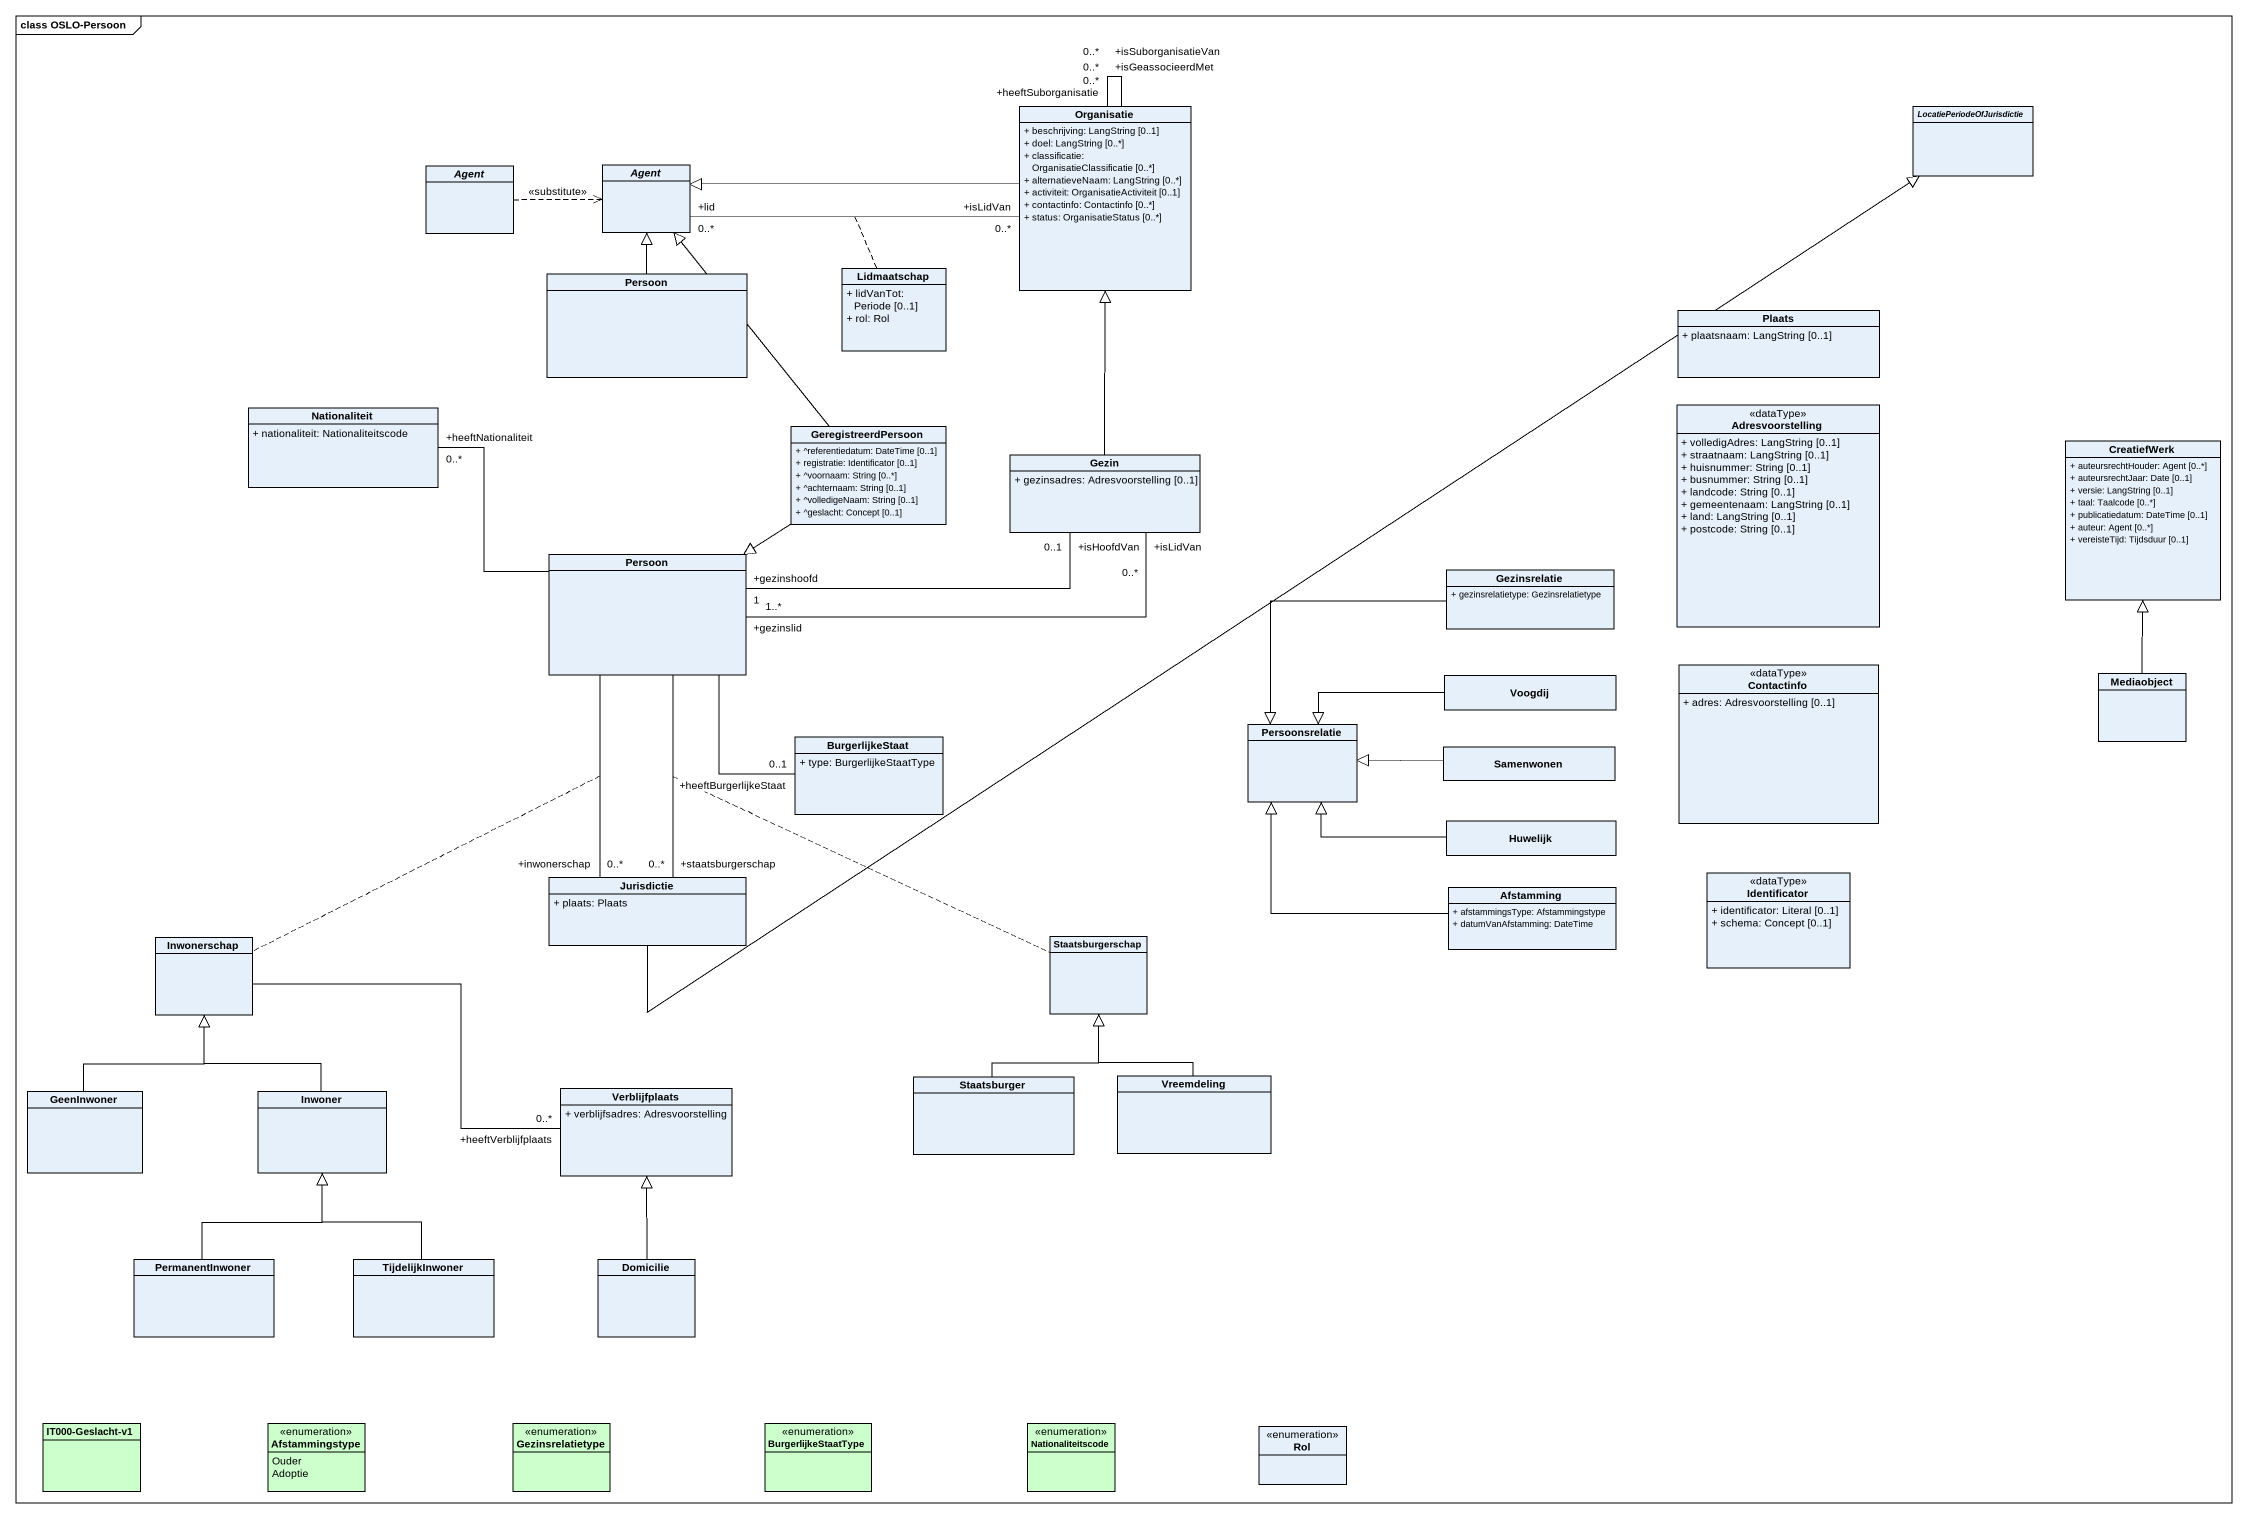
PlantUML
@startuml
mainframe class OSLO-Persoon
hide circle
hide empty members
skinparam classAttributeIconSize 0
class Organisatie {
  + beschrijving: LangString [0..1]
  + doel: LangString [0..*]
  + classificatie: OrganisatieClassificatie [0..*]
  + alternatieveNaam: LangString [0..*]
  + activiteit: OrganisatieActiviteit [0..1]
  + contactinfo: Contactinfo [0..*]
  + status: OrganisatieStatus [0..*]
}
abstract class LocatiePeriodeOfJurisdictie
abstract class "Agent" as Agent_
abstract class "Agent" as Agent__2
class Persoon
class Lidmaatschap {
  + lidVanTot: Periode [0..1]
  + rol: Rol
}
class Plaats {
  + plaatsnaam: LangString [0..1]
}
class Nationaliteit {
  + nationaliteit: Nationaliteitscode
}
class GeregistreerdPersoon {
  + ^referentiedatum: DateTime [0..1]
  + registratie: Identificator [0..1]
  + ^voornaam: String [0..*]
  + ^achternaam: String [0..1]
  + ^volledigeNaam: String [0..1]
  + ^geslacht: Concept [0..1]
}
class Adresvoorstelling <<dataType>> {
  + volledigAdres: LangString [0..1]
  + straatnaam: LangString [0..1]
  + huisnummer: String [0..1]
  + busnummer: String [0..1]
  + landcode: String [0..1]
  + gemeentenaam: LangString [0..1]
  + land: LangString [0..1]
  + postcode: String [0..1]
}
class CreatiefWerk {
  + auteursrechtHouder: Agent [0..*]
  + auteursrechtJaar: Date [0..1]
  + versie: LangString [0..1]
  + taal: Taalcode [0..*]
  + publicatiedatum: DateTime [0..1]
  + auteur: Agent [0..*]
  + vereisteTijd: Tijdsduur [0..1]
}
class Gezin {
  + gezinsadres: Adresvoorstelling [0..1]
}
class "Persoon" as Persoon_2
class Gezinsrelatie {
  + gezinsrelatietype: Gezinsrelatietype
}
class Voogdij
class Contactinfo <<dataType>> {
  + adres: Adresvoorstelling [0..1]
}
class Mediaobject
class BurgerlijkeStaat {
  + type: BurgerlijkeStaatType
}
class Persoonsrelatie
class Samenwonen
class Huwelijk
class Jurisdictie {
  + plaats: Plaats
}
class Identificator <<dataType>> {
  + identificator: Literal [0..1]
  + schema: Concept [0..1]
}
class Afstamming {
  + afstammingsType: Afstammingstype
  + datumVanAfstamming: DateTime
}
class Inwonerschap
class Staatsburgerschap
class GeenInwoner
class Inwoner
class Verblijfplaats {
  + verblijfsadres: Adresvoorstelling
}
class Staatsburger
class Vreemdeling
class PermanentInwoner
class TijdelijkInwoner
class Domicilie
class "IT000-Geslacht-v1" as IT000_Geslacht_v1 #CCFFCC
enum Afstammingstype #CCFFCC {
  Ouder
  Adoptie
}
enum Gezinsrelatietype #CCFFCC
enum BurgerlijkeStaatType #CCFFCC
enum Nationaliteitscode #CCFFCC
enum Rol
Organisatie -- "+heeftSuborganisatie\n0..*" Organisatie
Organisatie -- "+isGeassocieerdMet\n0..*" Organisatie
Organisatie -- "+isSuborganisatieVan\n0..*" Organisatie
Organisatie "+isLidVan\n0..*" -left- "+lid\n0..*" Agent__2
(Organisatie, Agent__2) .. Lidmaatschap
Organisatie -left-|> Agent__2
Agent_ .right.> Agent__2 : <<substitute>>
Persoon -up-|> Agent__2
GeregistreerdPersoon -up-|> Agent__2
GeregistreerdPersoon --|> Persoon_2
Gezin -up-|> Organisatie
Persoon_2 -left- "+heeftNationaliteit\n0..*" Nationaliteit
Persoon_2 "+gezinshoofd\n1" -right- "+isHoofdVan\n0..1" Gezin
Persoon_2 "+gezinslid\n1..*" -right- "+isLidVan\n0..*" Gezin
Persoon_2 -- "+heeftBurgerlijkeStaat\n0..1" BurgerlijkeStaat
Persoon_2 -- "+staatsburgerschap\n0..*" Jurisdictie
(Persoon_2, Jurisdictie) .. Staatsburgerschap
Persoon_2 -- "+inwonerschap\n0..*" Jurisdictie
(Persoon_2, Jurisdictie) .. Inwonerschap
Gezinsrelatie --|> Persoonsrelatie
Voogdij -left-|> Persoonsrelatie
Mediaobject -up-|> CreatiefWerk
Samenwonen -left-|> Persoonsrelatie
Huwelijk -left-|> Persoonsrelatie
Jurisdictie -right-|> LocatiePeriodeOfJurisdictie
Afstamming -up-|> Persoonsrelatie
Inwonerschap -right- "+heeftVerblijfplaats\n0..*" Verblijfplaats
GeenInwoner -up-|> Inwonerschap
Inwoner -up-|> Inwonerschap
Staatsburger -up-|> Staatsburgerschap
Vreemdeling -up-|> Staatsburgerschap
PermanentInwoner -up-|> Inwoner
TijdelijkInwoner -up-|> Inwoner
Domicilie -up-|> Verblijfplaats
@enduml
